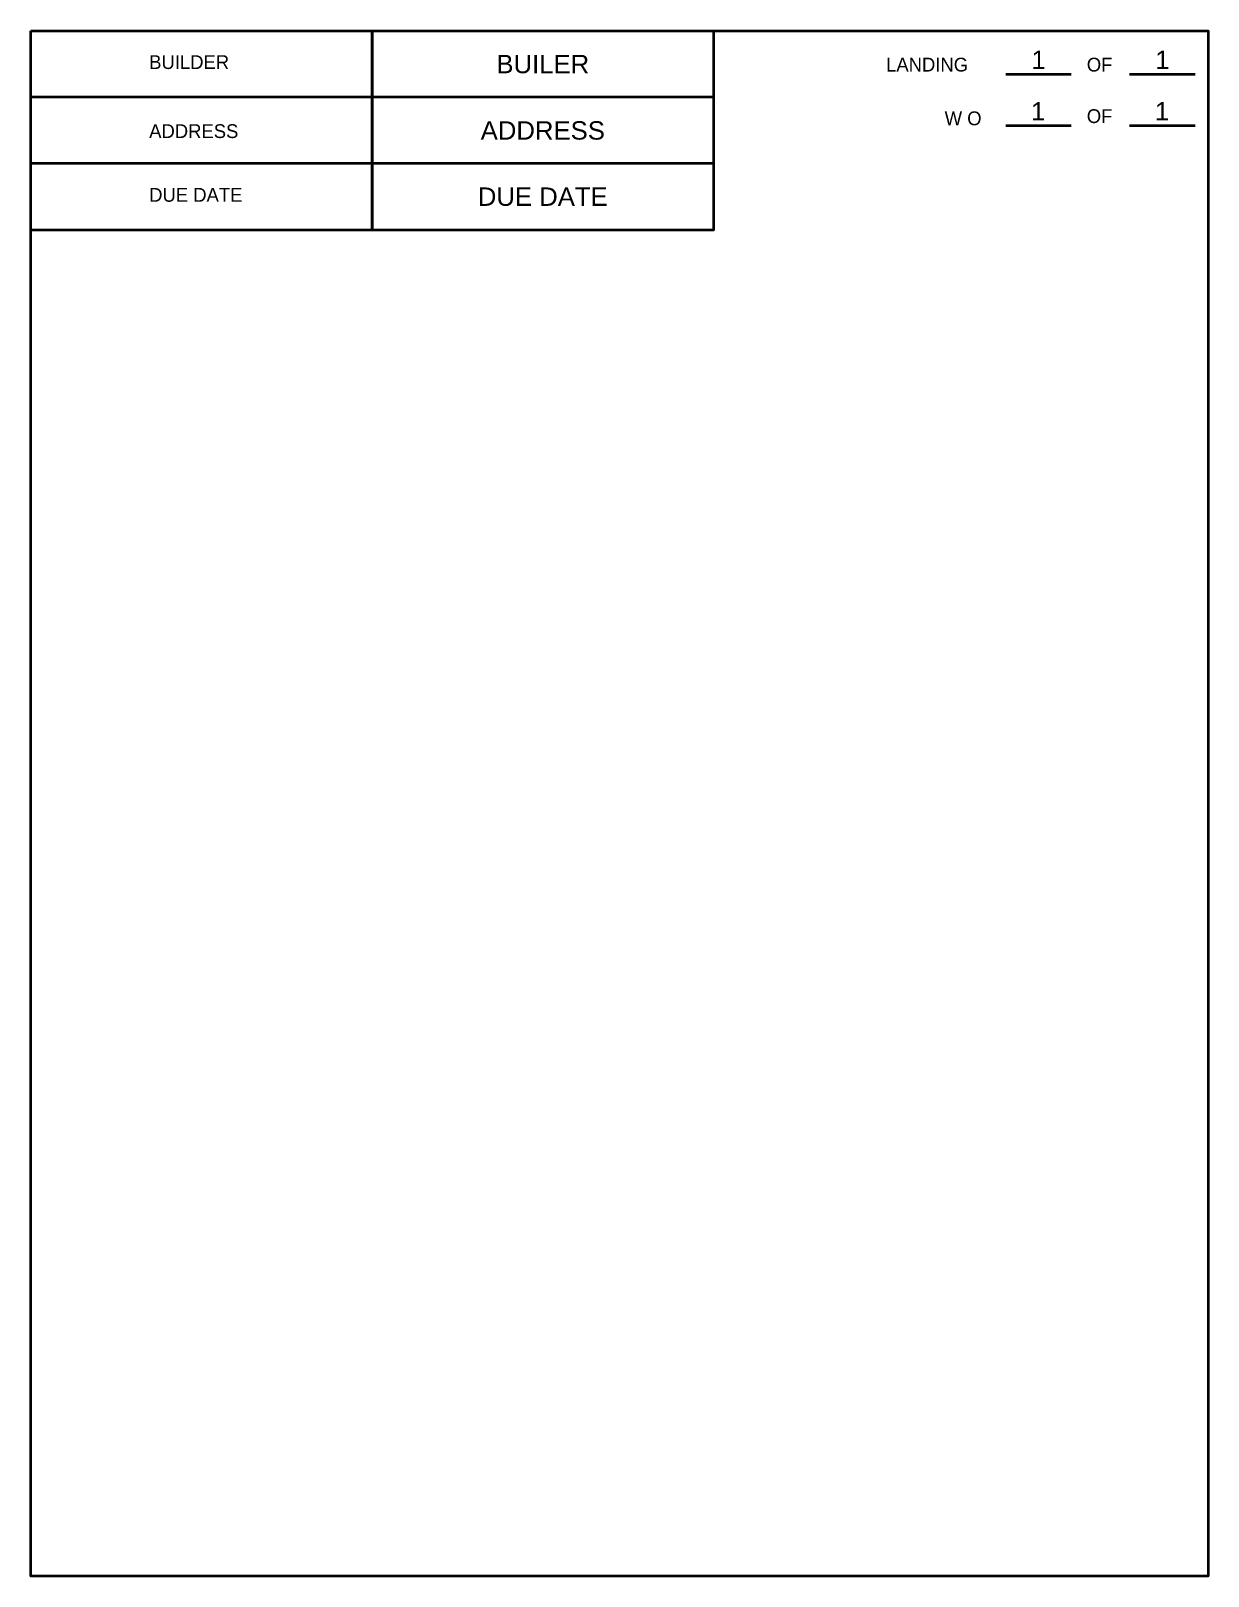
# Paper-space layout 'Portrait Plain' of a CAD drawing. Header units: inches. Extents: x 0.1 to 8.1, y 0.1 to 10.6.
import ezdxf
from ezdxf.enums import TextEntityAlignment as Align

# ---------------------------------------------------------------- set-up
doc = ezdxf.new("R2010")
doc.units = ezdxf.units.IN
doc.header["$MEASUREMENT"] = 0
for name, color, linetype, lineweight in [('Border', 1, 'Continuous', 35), ('Border @ 1', 1, 'Continuous', 35), ('Kick', 4, 'Continuous', 9), ('Stringer @ 1', 7, 'Continuous', 13)]:
    doc.layers.add(name, color=color, linetype=linetype, lineweight=lineweight)
doc.styles.add('3-32 Text', font='arial.ttf', dxfattribs={"height": 0.09375})
doc.styles.add('PRINT', font='ARIALUNI.TTF', dxfattribs={"height": 0.125})

# ---------------------------------------------------------------- blocks, each defined once
blk = doc.blocks.new('Portrait Plain')
at = {"layer": 'Border @ 1', "style": 'PRINT'}
for tag, p in [('BUILDER', (3.479, -0.225)), ('ADDRESS', (3.479, -0.676)), ('DUEDATE', (3.479, -1.127))]:
    blk.add_attdef(tag, text='', height=0.125, dxfattribs=at).set_placement(p, align=Align.MIDDLE_CENTER)
for tag, p in [('L', (6.847, -0.197)), ('L', (7.69, -0.197)), ('WO', (6.844, -0.546)), ('WO', (7.687, -0.546))]:
    blk.add_attdef(tag, text='', height=0.125, dxfattribs=at).set_placement(p, align=Align.MIDDLE)

psp = doc.layouts.new('Portrait Plain')

# ---------------------------------------------------------------- linework, layer by layer
at = {"layer": 'Border'}
for p, q in [((6.707, 10.275), (7.152, 10.275)), ((7.549, 10.275), (7.994, 10.275)), ((2.402, 10.118), (0.082, 10.118)), ((4.721, 10.118), (2.402, 10.118)), ((6.707, 9.925), (7.152, 9.925)), ((7.549, 9.925), (7.994, 9.925)), ((2.402, 9.667), (0.082, 9.667)), ((4.721, 9.667), (2.402, 9.667))]:
    psp.add_line(p, q, dxfattribs=at)
for points in [[(0.082, 10.568), (8.082, 10.568), (8.082, 0.068), (0.082, 0.068)], [(0.082, 10.568), (2.402, 10.568), (2.402, 9.214), (0.082, 9.214)], [(2.402, 10.568), (4.721, 10.568), (4.721, 9.214), (2.402, 9.214)]]:
    psp.add_lwpolyline(points, close=True, dxfattribs=at)

# ---------------------------------------------------------------- block references
ref = psp.add_blockref('Portrait Plain', (0.082, 10.568), dxfattribs=at)
ref.add_attrib('BUILDER', 'BUILER', dxfattribs={"layer": 'Border @ 1', "height": 0.125, "style": 'PRINT'}).set_placement((3.561, 10.343), align=Align.MIDDLE_CENTER)
ref.add_attrib('ADDRESS', 'ADDRESS', dxfattribs={"layer": 'Border @ 1', "height": 0.125, "style": 'PRINT'}).set_placement((3.561, 9.892), align=Align.MIDDLE_CENTER)
ref.add_attrib('DUEDATE', 'DUE DATE', dxfattribs={"layer": 'Border @ 1', "height": 0.125, "style": 'PRINT'}).set_placement((3.561, 9.442), align=Align.MIDDLE_CENTER)
ref.add_attrib('L', '1', dxfattribs={"layer": 'Border @ 1', "height": 0.125, "style": 'PRINT'}).set_placement((6.93, 10.372), align=Align.MIDDLE)
ref.add_attrib('L', '1', dxfattribs={"layer": 'Border @ 1', "height": 0.125, "style": 'PRINT'}).set_placement((7.772, 10.372), align=Align.MIDDLE)
ref.add_attrib('WO', '1', dxfattribs={"layer": 'Border @ 1', "height": 0.125, "style": 'PRINT'}).set_placement((6.927, 10.022), align=Align.MIDDLE)
ref.add_attrib('WO', '1', dxfattribs={"layer": 'Border @ 1', "height": 0.125, "style": 'PRINT'}).set_placement((7.769, 10.022), align=Align.MIDDLE)

# ---------------------------------------------------------------- texts
at = {"layer": 'Stringer @ 1', "char_height": 0.09375, "attachment_point": 1, "style": '3-32 Text'}
for s, heights, insert in [('{\\fHigh Tower Text|b0|i0|c0|p18;BUILDER}', [-0.0958], (0.886, 10.403)), ('{\\fHigh Tower Text|b0|i0|c0|p18;LANDING}', [-0.0965], (5.894, 10.386)), ('{\\fHigh Tower Text|b0|i0|c0|p18;OF}', [-0.0958], (7.258, 10.386)), ('{\\fHigh Tower Text|b0|i0|c0|p18;W O}', [-0.0963], (6.292, 10.021)), ('{\\fHigh Tower Text|b0|i0|c0|p18;OF}', [-0.0958], (7.258, 10.036)), ('{\\fHigh Tower Text|b0|i0|c0|p18;ADDRESS}', [-0.0958], (0.886, 9.934)), ('{\\fHigh Tower Text|b0|i0|c0|p18;DUE DATE}', [-0.0958], (0.886, 9.501))]:
    psp.add_mtext_dynamic_manual_height_columns(s, width=2.21487, gutter_width=0.625, heights=heights, dxfattribs=dict(at, insert=insert))

# ---------------------------------------------------------------- viewports
at = {"layer": 'Kick', "view_target_point": (72.211, 81.436)}
vp = psp.add_viewport(center=(4.082, 5.318), size=(8, 10.5), view_center_point=(326.34, -10.699), view_height=179.7957, dxfattribs=at)
vp.dxf.flags = 0x10000  # cut along an outline
vp.dxf.clipping_boundary_handle = psp.add_lwpolyline([(0.082, 10.568), (8.082, 10.568), (8.082, 0.068), (0.082, 0.068)], format="xyb", close=True, dxfattribs={"invisible": 1}).dxf.handle

doc.saveas('drawing.dxf')
